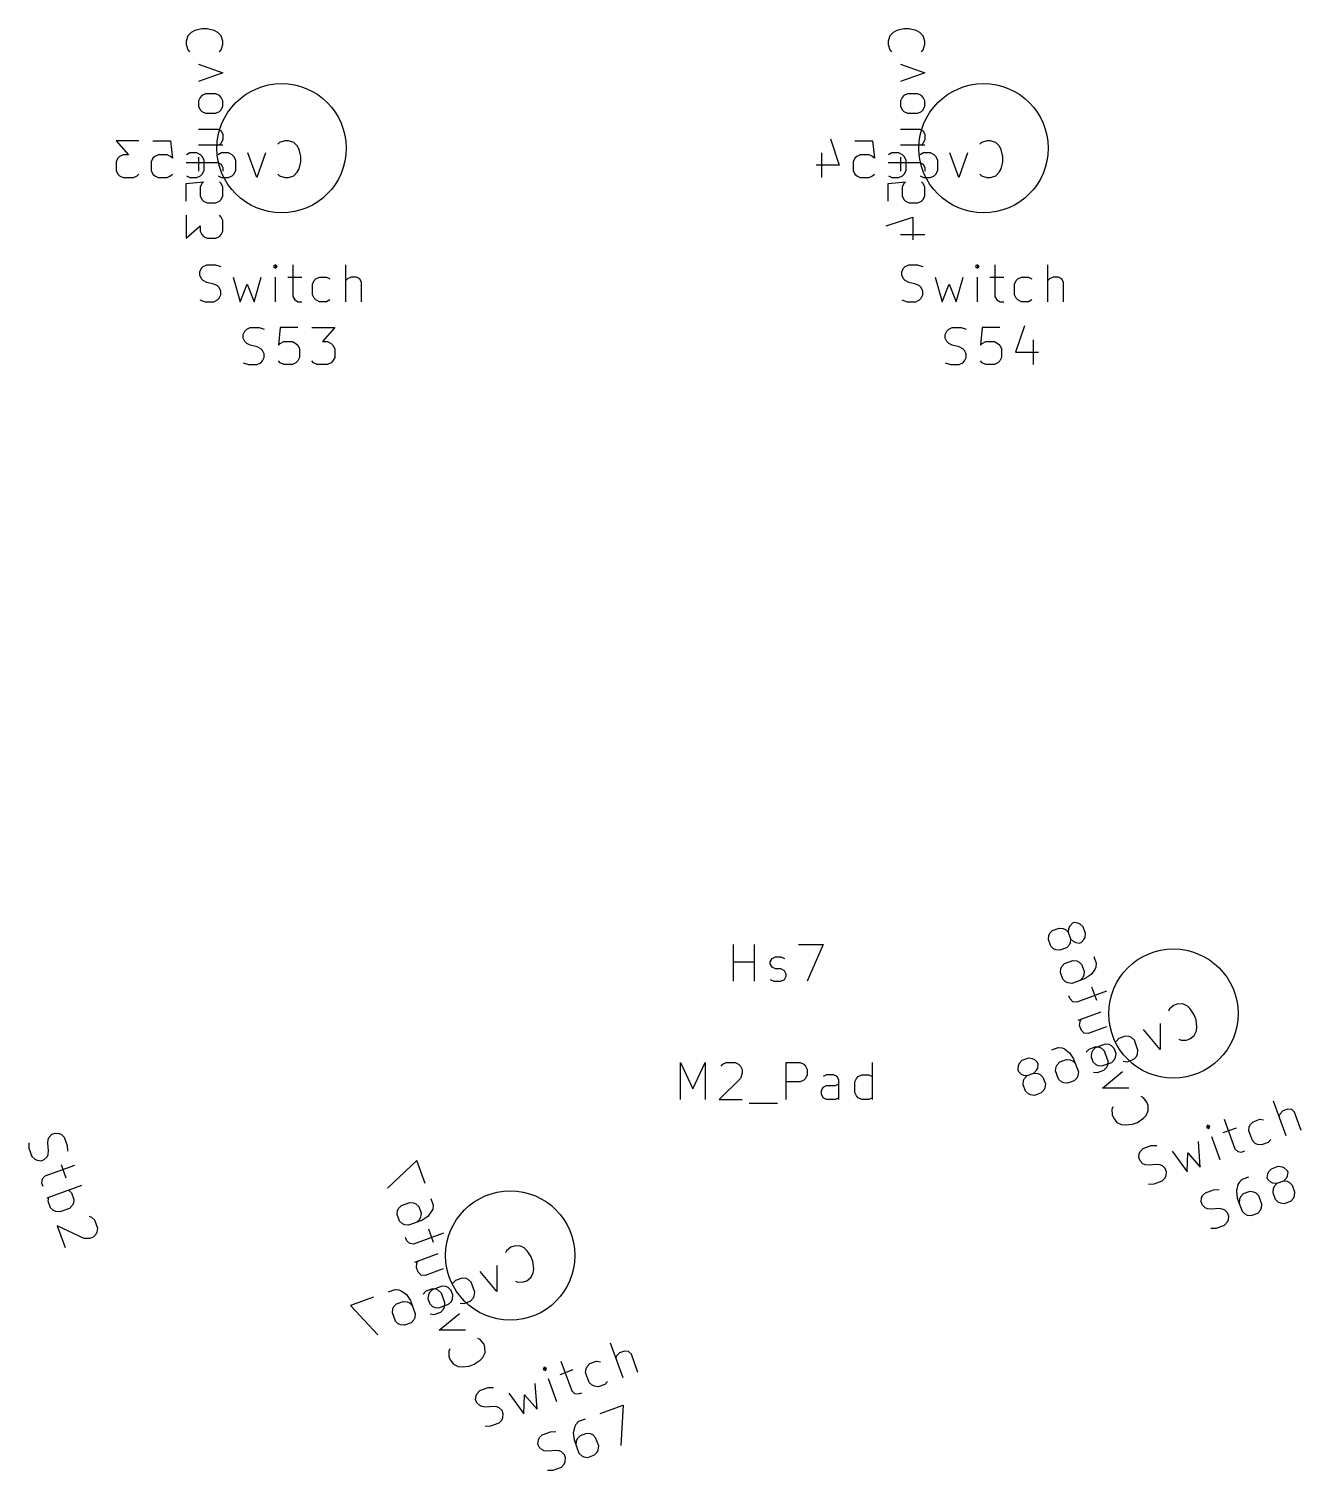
# Model space of a CAD drawing. Extents: x -8 to 301, y -173 to 11.
# Drawn here: x 168.91 to 203.35, y -97.29 to -58.27 of the extents above; entities that cross this region are included whole.
import ezdxf

# ---------------------------------------------------------------- set-up
doc = ezdxf.new("R2010")
doc.units = 0
doc.layers.add('BLACK', color=7, linetype='CONTINUOUS')

msp = doc.modelspace()

# ---------------------------------------------------------------- linework, layer by layer
at = {"layer": 'BLACK', "linetype": 'CONTINUOUS'}
for p, q in [((173.212438, -58.457141), (173.164819, -58.599998)), ((173.307676, -58.361903), (173.212438, -58.457141)), ((173.402914, -58.314284), (173.307676, -58.361903)), ((173.59339, -58.266665), (173.402914, -58.314284)), ((173.736247, -58.266665), (173.59339, -58.266665)), ((173.926723, -58.314284), (173.736247, -58.266665)), ((174.021961, -58.361903), (173.926723, -58.314284)), ((174.1172, -58.457141), (174.021961, -58.361903)), ((174.164819, -58.599998), (174.1172, -58.457141)), ((192.212438, -58.457141), (192.164819, -58.599998)), ((192.307676, -58.361903), (192.212438, -58.457141)), ((192.402914, -58.314284), (192.307676, -58.361903)), ((192.59339, -58.266665), (192.402914, -58.314284)), ((192.736247, -58.266665), (192.59339, -58.266665)), ((192.926723, -58.314284), (192.736247, -58.266665)), ((193.021961, -58.361903), (192.926723, -58.314284)), ((193.1172, -58.457141), (193.021961, -58.361903)), ((193.164819, -58.599998), (193.1172, -58.457141)), ((173.164819, -58.599998), (173.164819, -58.695236)), ((173.164819, -58.695236), (173.212438, -58.838093)), ((173.212438, -58.838093), (173.260057, -58.885712)), ((174.06958, -58.885712), (174.1172, -58.838093)), ((174.1172, -58.838093), (174.164819, -58.695236)), ((174.164819, -58.695236), (174.164819, -58.599998)), ((192.164819, -58.599998), (192.164819, -58.695236)), ((192.164819, -58.695236), (192.212438, -58.838093)), ((192.212438, -58.838093), (192.260057, -58.885712)), ((193.06958, -58.885712), (193.1172, -58.838093)), ((193.1172, -58.838093), (193.164819, -58.695236)), ((193.164819, -58.695236), (193.164819, -58.599998)), ((173.498152, -59.219046), (174.164819, -59.457141)), ((192.498152, -59.219046), (193.164819, -59.457141)), ((174.164819, -59.457141), (173.498152, -59.695236)), ((193.164819, -59.457141), (192.498152, -59.695236)), ((173.59339, -60.076189), (173.545771, -60.123808)), ((173.688628, -60.02857), (173.59339, -60.076189)), ((173.974342, -60.02857), (173.688628, -60.02857)), ((174.06958, -60.076189), (173.974342, -60.02857)), ((174.1172, -60.123808), (174.06958, -60.076189)), ((192.59339, -60.076189), (192.545771, -60.123808)), ((192.688628, -60.02857), (192.59339, -60.076189)), ((192.974342, -60.02857), (192.688628, -60.02857)), ((193.06958, -60.076189), (192.974342, -60.02857)), ((193.1172, -60.123808), (193.06958, -60.076189)), ((173.545771, -60.123808), (173.498152, -60.219046)), ((173.498152, -60.219046), (173.498152, -60.361903)), ((173.498152, -60.361903), (173.545771, -60.457141)), ((173.545771, -60.457141), (173.59339, -60.50476)), ((174.06958, -60.50476), (174.1172, -60.457141)), ((174.164819, -60.219046), (174.1172, -60.123808)), ((174.1172, -60.457141), (174.164819, -60.361903)), ((174.164819, -60.361903), (174.164819, -60.219046)), ((192.545771, -60.123808), (192.498152, -60.219046)), ((192.498152, -60.219046), (192.498152, -60.361903)), ((192.498152, -60.361903), (192.545771, -60.457141)), ((192.545771, -60.457141), (192.59339, -60.50476)), ((193.06958, -60.50476), (193.1172, -60.457141)), ((193.164819, -60.219046), (193.1172, -60.123808)), ((193.1172, -60.457141), (193.164819, -60.361903)), ((193.164819, -60.361903), (193.164819, -60.219046)), ((173.59339, -60.50476), (173.688628, -60.552379)), ((173.688628, -60.552379), (173.974342, -60.552379)), ((173.974342, -60.552379), (174.06958, -60.50476)), ((192.59339, -60.50476), (192.688628, -60.552379)), ((192.688628, -60.552379), (192.974342, -60.552379)), ((192.974342, -60.552379), (193.06958, -60.50476)), ((173.498152, -60.980951), (174.021961, -60.980951)), ((174.021961, -60.980951), (174.1172, -61.02857)), ((174.1172, -61.02857), (174.164819, -61.123808)), ((174.164819, -61.266665), (174.1172, -61.361903)), ((174.164819, -61.123808), (174.164819, -61.266665)), ((190.603332, -61.2472), (190.841427, -61.961485)), ((192.498152, -60.980951), (193.021961, -60.980951)), ((193.021961, -60.980951), (193.1172, -61.02857)), ((193.1172, -61.02857), (193.164819, -61.123808)), ((193.164819, -61.266665), (193.1172, -61.361903)), ((193.164819, -61.123808), (193.164819, -61.266665)), ((171.889046, -61.294819), (171.269999, -61.294819)), ((171.269999, -61.294819), (171.603332, -61.675771)), ((172.269999, -61.294819), (172.746189, -61.294819)), ((172.746189, -61.294819), (172.793808, -61.771009)), ((173.269999, -61.628152), (173.174761, -61.675771)), ((173.460475, -61.628152), (173.269999, -61.628152)), ((173.555713, -61.675771), (173.460475, -61.628152)), ((173.498152, -61.409522), (174.164819, -61.409522)), ((174.127142, -61.628152), (174.031904, -61.675771)), ((174.1172, -61.361903), (174.06958, -61.409522)), ((174.317618, -61.628152), (174.127142, -61.628152)), ((174.412856, -61.675771), (174.317618, -61.628152)), ((175.079523, -62.294819), (174.841428, -61.628152)), ((175.317618, -61.628152), (175.079523, -62.294819)), ((175.698571, -61.342438), (175.650952, -61.390057)), ((175.841428, -61.294819), (175.698571, -61.342438)), ((175.936666, -61.294819), (175.841428, -61.294819)), ((176.079523, -61.342438), (175.936666, -61.294819)), ((176.174761, -61.437676), (176.079523, -61.342438)), ((176.22238, -61.532914), (176.174761, -61.437676)), ((176.269999, -61.72339), (176.22238, -61.532914)), ((190.365237, -61.628152), (190.365237, -62.294819)), ((191.269999, -61.294819), (191.746189, -61.294819)), ((191.746189, -61.294819), (191.793808, -61.771009)), ((192.269999, -61.628152), (192.174761, -61.675771)), ((192.460475, -61.628152), (192.269999, -61.628152)), ((192.555713, -61.675771), (192.460475, -61.628152)), ((192.498152, -61.409522), (193.164819, -61.409522)), ((193.127142, -61.628152), (193.031904, -61.675771)), ((193.1172, -61.361903), (193.06958, -61.409522)), ((193.317618, -61.628152), (193.127142, -61.628152)), ((193.412856, -61.675771), (193.317618, -61.628152)), ((194.079523, -62.294819), (193.841428, -61.628152)), ((194.317618, -61.628152), (194.079523, -62.294819)), ((194.698571, -61.342438), (194.650952, -61.390057)), ((194.841428, -61.294819), (194.698571, -61.342438)), ((194.936666, -61.294819), (194.841428, -61.294819)), ((195.079523, -61.342438), (194.936666, -61.294819)), ((195.174761, -61.437676), (195.079523, -61.342438)), ((195.22238, -61.532914), (195.174761, -61.437676)), ((195.269999, -61.72339), (195.22238, -61.532914)), ((171.317618, -61.771009), (171.269999, -61.866247)), ((171.269999, -61.866247), (171.269999, -62.104342)), ((171.365237, -61.72339), (171.317618, -61.771009)), ((171.460475, -61.675771), (171.365237, -61.72339)), ((171.603332, -61.675771), (171.460475, -61.675771)), ((172.269999, -61.771009), (172.22238, -61.866247)), ((172.22238, -61.866247), (172.22238, -62.104342)), ((172.317618, -61.72339), (172.269999, -61.771009)), ((172.412856, -61.675771), (172.317618, -61.72339)), ((172.650951, -61.675771), (172.412856, -61.675771)), ((172.746189, -61.72339), (172.650951, -61.675771)), ((172.793808, -61.771009), (172.746189, -61.72339)), ((173.164819, -61.885713), (174.021961, -61.885713)), ((173.498152, -61.742856), (173.498152, -62.123808)), ((173.603332, -61.72339), (173.555713, -61.675771)), ((173.650951, -61.818628), (173.603332, -61.72339)), ((173.650951, -62.104342), (173.650951, -61.818628)), ((174.021961, -61.885713), (174.1172, -61.933332)), ((174.1172, -61.933332), (174.164819, -62.02857)), ((174.164819, -62.02857), (174.164819, -62.123808)), ((174.460475, -61.72339), (174.412856, -61.675771)), ((174.508094, -61.818628), (174.460475, -61.72339)), ((174.508094, -62.104342), (174.508094, -61.818628)), ((176.22238, -62.056723), (176.269999, -61.866247)), ((176.269999, -61.866247), (176.269999, -61.72339)), ((190.841427, -61.961485), (190.22238, -61.961485)), ((191.269999, -61.771009), (191.22238, -61.866247)), ((191.22238, -61.866247), (191.22238, -62.104342)), ((191.317618, -61.72339), (191.269999, -61.771009)), ((191.412856, -61.675771), (191.317618, -61.72339)), ((191.650951, -61.675771), (191.412856, -61.675771)), ((191.746189, -61.72339), (191.650951, -61.675771)), ((191.793808, -61.771009), (191.746189, -61.72339)), ((192.164819, -61.885713), (193.021961, -61.885713)), ((192.498152, -61.742856), (192.498152, -62.123808)), ((192.603332, -61.72339), (192.555713, -61.675771)), ((192.650951, -61.818628), (192.603332, -61.72339)), ((192.650951, -62.104342), (192.650951, -61.818628)), ((193.021961, -61.885713), (193.1172, -61.933332)), ((193.1172, -61.933332), (193.164819, -62.02857)), ((193.164819, -62.02857), (193.164819, -62.123808)), ((193.460475, -61.72339), (193.412856, -61.675771)), ((193.508094, -61.818628), (193.460475, -61.72339)), ((193.508094, -62.104342), (193.508094, -61.818628)), ((195.22238, -62.056723), (195.269999, -61.866247)), ((195.269999, -61.866247), (195.269999, -61.72339)), ((171.269999, -62.104342), (171.317618, -62.19958)), ((171.317618, -62.19958), (171.365237, -62.2472)), ((171.365237, -62.2472), (171.460475, -62.294819)), ((171.460475, -62.294819), (171.746189, -62.294819)), ((171.746189, -62.294819), (171.841427, -62.2472)), ((171.841427, -62.2472), (171.889046, -62.19958)), ((172.22238, -62.104342), (172.269999, -62.19958)), ((172.269999, -62.19958), (172.317618, -62.2472)), ((172.317618, -62.2472), (172.412856, -62.294819)), ((172.412856, -62.294819), (172.650951, -62.294819)), ((172.650951, -62.294819), (172.746189, -62.2472)), ((172.746189, -62.2472), (172.793808, -62.19958)), ((173.164819, -62.457142), (173.641009, -62.409523)), ((173.174761, -62.2472), (173.269999, -62.294819)), ((173.269999, -62.294819), (173.460475, -62.294819)), ((173.460475, -62.294819), (173.555713, -62.2472)), ((173.555713, -62.2472), (173.603332, -62.19958)), ((173.641009, -62.409523), (173.59339, -62.457142)), ((173.603332, -62.19958), (173.650951, -62.104342)), ((174.031904, -62.2472), (174.127142, -62.294819)), ((174.1172, -62.457142), (174.06958, -62.409523)), ((174.127142, -62.294819), (174.317618, -62.294819)), ((174.317618, -62.294819), (174.412856, -62.2472)), ((174.412856, -62.2472), (174.460475, -62.19958)), ((174.460475, -62.19958), (174.508094, -62.104342)), ((175.650952, -62.19958), (175.698571, -62.2472)), ((175.698571, -62.2472), (175.841428, -62.294819)), ((175.841428, -62.294819), (175.936666, -62.294819)), ((175.936666, -62.294819), (176.079523, -62.2472)), ((176.079523, -62.2472), (176.174761, -62.151961)), ((176.174761, -62.151961), (176.22238, -62.056723)), ((191.22238, -62.104342), (191.269999, -62.19958)), ((191.269999, -62.19958), (191.317618, -62.2472)), ((191.317618, -62.2472), (191.412856, -62.294819)), ((191.412856, -62.294819), (191.650951, -62.294819)), ((191.650951, -62.294819), (191.746189, -62.2472)), ((191.746189, -62.2472), (191.793808, -62.19958)), ((192.164819, -62.457142), (192.641009, -62.409523)), ((192.174761, -62.2472), (192.269999, -62.294819)), ((192.269999, -62.294819), (192.460475, -62.294819)), ((192.460475, -62.294819), (192.555713, -62.2472)), ((192.555713, -62.2472), (192.603332, -62.19958)), ((192.641009, -62.409523), (192.59339, -62.457142)), ((192.603332, -62.19958), (192.650951, -62.104342)), ((193.031904, -62.2472), (193.127142, -62.294819)), ((193.1172, -62.457142), (193.06958, -62.409523)), ((193.127142, -62.294819), (193.317618, -62.294819)), ((193.317618, -62.294819), (193.412856, -62.2472)), ((193.412856, -62.2472), (193.460475, -62.19958)), ((193.460475, -62.19958), (193.508094, -62.104342)), ((194.650952, -62.19958), (194.698571, -62.2472)), ((194.698571, -62.2472), (194.841428, -62.294819)), ((194.841428, -62.294819), (194.936666, -62.294819)), ((194.936666, -62.294819), (195.079523, -62.2472)), ((195.079523, -62.2472), (195.174761, -62.151961)), ((195.174761, -62.151961), (195.22238, -62.056723)), ((173.164819, -62.933332), (173.164819, -62.457142)), ((173.59339, -62.457142), (173.545771, -62.55238)), ((173.545771, -62.55238), (173.545771, -62.790475)), ((173.545771, -62.790475), (173.59339, -62.885713)), ((174.164819, -62.55238), (174.1172, -62.457142)), ((174.1172, -62.885713), (174.164819, -62.790475)), ((174.164819, -62.790475), (174.164819, -62.55238)), ((192.164819, -62.933332), (192.164819, -62.457142)), ((192.59339, -62.457142), (192.545771, -62.55238)), ((192.545771, -62.55238), (192.545771, -62.790475)), ((192.545771, -62.790475), (192.59339, -62.885713)), ((193.164819, -62.55238), (193.1172, -62.457142)), ((193.1172, -62.885713), (193.164819, -62.790475)), ((193.164819, -62.790475), (193.164819, -62.55238)), ((173.59339, -62.885713), (173.641009, -62.933332)), ((173.641009, -62.933332), (173.736247, -62.980951)), ((173.736247, -62.980951), (173.974342, -62.980951)), ((173.974342, -62.980951), (174.06958, -62.933332)), ((174.06958, -62.933332), (174.1172, -62.885713)), ((192.59339, -62.885713), (192.641009, -62.933332)), ((192.641009, -62.933332), (192.736247, -62.980951)), ((192.736247, -62.980951), (192.974342, -62.980951)), ((192.974342, -62.980951), (193.06958, -62.933332)), ((193.06958, -62.933332), (193.1172, -62.885713)), ((173.164819, -63.314285), (173.164819, -63.933332)), ((173.164819, -63.933332), (173.545771, -63.599999)), ((173.545771, -63.599999), (173.545771, -63.742856)), ((174.1172, -63.361904), (174.06958, -63.314285)), ((174.164819, -63.457142), (174.1172, -63.361904)), ((174.164819, -63.742856), (174.164819, -63.457142)), ((192.1172, -63.599999), (192.831485, -63.361904)), ((192.831485, -63.361904), (192.831485, -63.980951)), ((173.545771, -63.742856), (173.59339, -63.838094)), ((173.59339, -63.838094), (173.641009, -63.885713)), ((173.641009, -63.885713), (173.736247, -63.933332)), ((173.736247, -63.933332), (173.974342, -63.933332)), ((173.974342, -63.933332), (174.06958, -63.885713)), ((174.06958, -63.885713), (174.1172, -63.838094)), ((174.1172, -63.838094), (174.164819, -63.742856)), ((192.498152, -63.838094), (193.164819, -63.838094)), ((173.535714, -64.845295), (173.583333, -64.750057)), ((173.583333, -64.750057), (173.630952, -64.702438)), ((173.630952, -64.702438), (173.72619, -64.654819)), ((173.72619, -64.654819), (173.964285, -64.654819)), ((173.964285, -64.654819), (174.107142, -64.702438)), ((175.583333, -64.654819), (175.535714, -64.702438)), ((175.535714, -64.702438), (175.583333, -64.750057)), ((175.630952, -64.702438), (175.583333, -64.654819)), ((175.583333, -64.654819), (175.583333, -64.750057)), ((175.583333, -64.750057), (175.630952, -64.702438)), ((176.059523, -64.654819), (176.059523, -65.511961)), ((177.488095, -65.654819), (177.488095, -64.654819)), ((192.535714, -64.845295), (192.583333, -64.750057)), ((192.583333, -64.750057), (192.630952, -64.702438)), ((192.630952, -64.702438), (192.72619, -64.654819)), ((192.72619, -64.654819), (192.964285, -64.654819)), ((192.964285, -64.654819), (193.107142, -64.702438)), ((194.583333, -64.654819), (194.535714, -64.702438)), ((194.535714, -64.702438), (194.583333, -64.750057)), ((194.630952, -64.702438), (194.583333, -64.654819)), ((194.583333, -64.654819), (194.583333, -64.750057)), ((194.583333, -64.750057), (194.630952, -64.702438)), ((195.059523, -64.654819), (195.059523, -65.511961)), ((196.488095, -65.654819), (196.488095, -64.654819)), ((173.535714, -64.940533), (173.535714, -64.845295)), ((173.583333, -65.035771), (173.535714, -64.940533)), ((173.630952, -65.08339), (173.583333, -65.035771)), ((173.72619, -65.131009), (173.630952, -65.08339)), ((173.916666, -65.178628), (173.72619, -65.131009)), ((174.440476, -64.988152), (174.630952, -65.654819)), ((175.011904, -65.654819), (175.20238, -64.988152)), ((175.583333, -65.654819), (175.583333, -64.988152)), ((175.916666, -64.988152), (176.297618, -64.988152)), ((176.583333, -65.178628), (176.630952, -65.08339)), ((176.630952, -65.08339), (176.678571, -65.035771)), ((176.678571, -65.035771), (176.773809, -64.988152)), ((176.773809, -64.988152), (176.964285, -64.988152)), ((176.964285, -64.988152), (177.059523, -65.035771)), ((177.535714, -65.035771), (177.488095, -65.08339)), ((177.630952, -64.988152), (177.535714, -65.035771)), ((177.773809, -64.988152), (177.630952, -64.988152)), ((177.869047, -65.035771), (177.773809, -64.988152)), ((177.916666, -65.131009), (177.869047, -65.035771)), ((177.916666, -65.654819), (177.916666, -65.131009)), ((192.535714, -64.940533), (192.535714, -64.845295)), ((192.583333, -65.035771), (192.535714, -64.940533)), ((192.630952, -65.08339), (192.583333, -65.035771)), ((192.72619, -65.131009), (192.630952, -65.08339)), ((192.916666, -65.178628), (192.72619, -65.131009)), ((193.440476, -64.988152), (193.630952, -65.654819)), ((194.011904, -65.654819), (194.20238, -64.988152)), ((194.583333, -65.654819), (194.583333, -64.988152)), ((194.916666, -64.988152), (195.297618, -64.988152)), ((195.583333, -65.178628), (195.630952, -65.08339)), ((195.630952, -65.08339), (195.678571, -65.035771)), ((195.678571, -65.035771), (195.773809, -64.988152)), ((195.773809, -64.988152), (195.964285, -64.988152)), ((195.964285, -64.988152), (196.059523, -65.035771)), ((196.535714, -65.035771), (196.488095, -65.08339)), ((196.630952, -64.988152), (196.535714, -65.035771)), ((196.773809, -64.988152), (196.630952, -64.988152)), ((196.869047, -65.035771), (196.773809, -64.988152)), ((196.916666, -65.131009), (196.869047, -65.035771)), ((196.916666, -65.654819), (196.916666, -65.131009)), ((174.011904, -65.226247), (173.916666, -65.178628)), ((174.059523, -65.273866), (174.011904, -65.226247)), ((174.011904, -65.6072), (174.059523, -65.55958)), ((174.107142, -65.369104), (174.059523, -65.273866)), ((174.059523, -65.55958), (174.107142, -65.464342)), ((174.107142, -65.464342), (174.107142, -65.369104)), ((174.630952, -65.654819), (174.821428, -65.178628)), ((174.821428, -65.178628), (175.011904, -65.654819)), ((176.059523, -65.511961), (176.107142, -65.6072)), ((176.583333, -65.464342), (176.583333, -65.178628)), ((176.630952, -65.55958), (176.583333, -65.464342)), ((176.678571, -65.6072), (176.630952, -65.55958)), ((193.011904, -65.226247), (192.916666, -65.178628)), ((193.059523, -65.273866), (193.011904, -65.226247)), ((193.011904, -65.6072), (193.059523, -65.55958)), ((193.107142, -65.369104), (193.059523, -65.273866)), ((193.059523, -65.55958), (193.107142, -65.464342)), ((193.107142, -65.464342), (193.107142, -65.369104)), ((193.630952, -65.654819), (193.821428, -65.178628)), ((193.821428, -65.178628), (194.011904, -65.654819)), ((195.059523, -65.511961), (195.107142, -65.6072)), ((195.583333, -65.464342), (195.583333, -65.178628)), ((195.630952, -65.55958), (195.583333, -65.464342)), ((195.678571, -65.6072), (195.630952, -65.55958)), ((173.535714, -65.6072), (173.678571, -65.654819)), ((173.678571, -65.654819), (173.916666, -65.654819)), ((173.916666, -65.654819), (174.011904, -65.6072)), ((176.107142, -65.6072), (176.20238, -65.654819)), ((176.20238, -65.654819), (176.297618, -65.654819)), ((176.773809, -65.654819), (176.678571, -65.6072)), ((176.964285, -65.654819), (176.773809, -65.654819)), ((177.059523, -65.6072), (176.964285, -65.654819)), ((192.535714, -65.6072), (192.678571, -65.654819)), ((192.678571, -65.654819), (192.916666, -65.654819)), ((192.916666, -65.654819), (193.011904, -65.6072)), ((195.107142, -65.6072), (195.20238, -65.654819)), ((195.20238, -65.654819), (195.297618, -65.654819)), ((195.773809, -65.654819), (195.678571, -65.6072)), ((195.964285, -65.654819), (195.773809, -65.654819)), ((196.059523, -65.6072), (195.964285, -65.654819)), ((195.854762, -66.3072), (195.616667, -67.021485)), ((174.711905, -66.545295), (174.759524, -66.450057)), ((174.711905, -66.640533), (174.711905, -66.545295)), ((174.759524, -66.735771), (174.711905, -66.640533)), ((174.759524, -66.450057), (174.807143, -66.402438)), ((174.807143, -66.402438), (174.902381, -66.354819)), ((174.902381, -66.354819), (175.140476, -66.354819)), ((175.140476, -66.354819), (175.283333, -66.402438)), ((175.711905, -66.354819), (175.664286, -66.831009)), ((176.188095, -66.354819), (175.711905, -66.354819)), ((176.569048, -66.354819), (177.188095, -66.354819)), ((177.188095, -66.354819), (176.854762, -66.735771)), ((193.711905, -66.545295), (193.759524, -66.450057)), ((193.711905, -66.640533), (193.711905, -66.545295)), ((193.759524, -66.735771), (193.711905, -66.640533)), ((193.759524, -66.450057), (193.807143, -66.402438)), ((193.807143, -66.402438), (193.902381, -66.354819)), ((193.902381, -66.354819), (194.140476, -66.354819)), ((194.140476, -66.354819), (194.283333, -66.402438)), ((194.711905, -66.354819), (194.664286, -66.831009)), ((195.188095, -66.354819), (194.711905, -66.354819)), ((196.092857, -66.688152), (196.092857, -67.354819)), ((174.807143, -66.78339), (174.759524, -66.735771)), ((174.902381, -66.831009), (174.807143, -66.78339)), ((175.092857, -66.878628), (174.902381, -66.831009)), ((175.188095, -66.926247), (175.092857, -66.878628)), ((175.235714, -66.973866), (175.188095, -66.926247)), ((175.283333, -67.069104), (175.235714, -66.973866)), ((175.283333, -67.164342), (175.283333, -67.069104)), ((175.664286, -66.831009), (175.711905, -66.78339)), ((175.711905, -66.78339), (175.807143, -66.735771)), ((175.807143, -66.735771), (176.045238, -66.735771)), ((176.045238, -66.735771), (176.140476, -66.78339)), ((176.140476, -66.78339), (176.188095, -66.831009)), ((176.188095, -66.831009), (176.235714, -66.926247)), ((176.235714, -66.926247), (176.235714, -67.164342)), ((176.854762, -66.735771), (176.997619, -66.735771)), ((176.997619, -66.735771), (177.092857, -66.78339)), ((177.092857, -66.78339), (177.140476, -66.831009)), ((177.140476, -66.831009), (177.188095, -66.926247)), ((177.188095, -66.926247), (177.188095, -67.164342)), ((193.807143, -66.78339), (193.759524, -66.735771)), ((193.902381, -66.831009), (193.807143, -66.78339)), ((194.092857, -66.878628), (193.902381, -66.831009)), ((194.188095, -66.926247), (194.092857, -66.878628)), ((194.235714, -66.973866), (194.188095, -66.926247)), ((194.283333, -67.069104), (194.235714, -66.973866)), ((194.283333, -67.164342), (194.283333, -67.069104)), ((194.664286, -66.831009), (194.711905, -66.78339)), ((194.711905, -66.78339), (194.807143, -66.735771)), ((194.807143, -66.735771), (195.045238, -66.735771)), ((195.045238, -66.735771), (195.140476, -66.78339)), ((195.140476, -66.78339), (195.188095, -66.831009)), ((195.188095, -66.831009), (195.235714, -66.926247)), ((195.235714, -66.926247), (195.235714, -67.164342)), ((195.616667, -67.021485), (196.235714, -67.021485)), ((174.711905, -67.3072), (174.854762, -67.354819)), ((174.854762, -67.354819), (175.092857, -67.354819)), ((175.092857, -67.354819), (175.188095, -67.3072)), ((175.188095, -67.3072), (175.235714, -67.25958)), ((175.235714, -67.25958), (175.283333, -67.164342)), ((175.711905, -67.3072), (175.664286, -67.25958)), ((175.807143, -67.354819), (175.711905, -67.3072)), ((176.045238, -67.354819), (175.807143, -67.354819)), ((176.140476, -67.3072), (176.045238, -67.354819)), ((176.188095, -67.25958), (176.140476, -67.3072)), ((176.235714, -67.164342), (176.188095, -67.25958)), ((176.616667, -67.3072), (176.569048, -67.25958)), ((176.711905, -67.354819), (176.616667, -67.3072)), ((176.997619, -67.354819), (176.711905, -67.354819)), ((177.092857, -67.3072), (176.997619, -67.354819)), ((177.140476, -67.25958), (177.092857, -67.3072)), ((177.188095, -67.164342), (177.140476, -67.25958)), ((193.711905, -67.3072), (193.854762, -67.354819)), ((193.854762, -67.354819), (194.092857, -67.354819)), ((194.092857, -67.354819), (194.188095, -67.3072)), ((194.188095, -67.3072), (194.235714, -67.25958)), ((194.235714, -67.25958), (194.283333, -67.164342)), ((194.711905, -67.3072), (194.664286, -67.25958)), ((194.807143, -67.354819), (194.711905, -67.3072)), ((195.045238, -67.354819), (194.807143, -67.354819)), ((195.140476, -67.3072), (195.045238, -67.354819)), ((195.188095, -67.25958), (195.140476, -67.3072)), ((195.235714, -67.164342), (195.188095, -67.25958)), ((196.544641, -82.755728), (196.617849, -82.678407)), ((196.617849, -82.678407), (196.796838, -82.613261)), ((196.796838, -82.613261), (196.90262, -82.625434)), ((196.90262, -82.625434), (196.963653, -82.653895)), ((196.963653, -82.653895), (197.040974, -82.727103)), ((197.053148, -82.621322), (197.040974, -82.727103)), ((197.040974, -82.727103), (197.106121, -82.906092)), ((197.081609, -82.560288), (197.053148, -82.621322)), ((197.154816, -82.482967), (197.081609, -82.560288)), ((197.199564, -82.46668), (197.154816, -82.482967)), ((197.305345, -82.478854), (197.199564, -82.46668)), ((197.366379, -82.507315), (197.305345, -82.478854)), ((197.443699, -82.580523), (197.366379, -82.507315)), ((197.508846, -82.759512), (197.443699, -82.580523)), ((187.978333, -84.054819), (187.978333, -83.054819)), ((188.549761, -84.054819), (188.549761, -83.054819)), ((189.740238, -83.054819), (190.406904, -83.054819)), ((190.406904, -83.054819), (189.978333, -84.054819)), ((196.504007, -82.922543), (196.516181, -82.816762)), ((196.569154, -83.101532), (196.504007, -82.922543)), ((196.516181, -82.816762), (196.544641, -82.755728)), ((196.646474, -83.17474), (196.569154, -83.101532)), ((197.065486, -83.072907), (196.992278, -83.150228)), ((197.093947, -83.011873), (197.065486, -83.072907)), ((197.106121, -82.906092), (197.093947, -83.011873)), ((197.106121, -82.906092), (197.183441, -82.9793)), ((197.183441, -82.9793), (197.244475, -83.00776)), ((197.244475, -83.00776), (197.350257, -83.019934)), ((197.350257, -83.019934), (197.395004, -83.003648)), ((197.395004, -83.003648), (197.468212, -82.926327)), ((197.468212, -82.926327), (197.496672, -82.865293)), ((197.496672, -82.865293), (197.508846, -82.759512)), ((188.978333, -83.531009), (189.025952, -83.435771)), ((189.025952, -83.435771), (189.12119, -83.388152)), ((189.12119, -83.388152), (189.264047, -83.388152)), ((189.264047, -83.388152), (189.359285, -83.435771)), ((196.707508, -83.203201), (196.646474, -83.17474)), ((196.813289, -83.215374), (196.707508, -83.203201)), ((196.992278, -83.150228), (196.813289, -83.215374)), ((196.943583, -83.573353), (197.167319, -83.491919)), ((197.167319, -83.491919), (197.2731, -83.504093)), ((197.2731, -83.504093), (197.334134, -83.532554)), ((197.73686, -83.385974), (197.802006, -83.564963)), ((187.978333, -83.531009), (188.549761, -83.531009)), ((188.978333, -83.578628), (188.978333, -83.531009)), ((189.025952, -83.673866), (188.978333, -83.578628)), ((189.12119, -83.721485), (189.025952, -83.673866)), ((189.264047, -83.721485), (189.12119, -83.721485)), ((189.359285, -83.769104), (189.264047, -83.721485)), ((189.406904, -83.864342), (189.359285, -83.769104)), ((189.406904, -83.911961), (189.406904, -83.864342)), ((196.82974, -83.817488), (196.841914, -83.711707)), ((196.894887, -83.996477), (196.82974, -83.817488)), ((196.841914, -83.711707), (196.870375, -83.650673)), ((196.870375, -83.650673), (196.943583, -83.573353)), ((197.334134, -83.532554), (197.411455, -83.605762)), ((197.411455, -83.605762), (197.476602, -83.784751)), ((197.464428, -83.890532), (197.435967, -83.951566)), ((197.476602, -83.784751), (197.464428, -83.890532)), ((197.659703, -83.870133), (197.497001, -83.980026)), ((197.761372, -83.731778), (197.659703, -83.870133)), ((197.789832, -83.670744), (197.761372, -83.731778)), ((197.802006, -83.564963), (197.789832, -83.670744)), ((188.978333, -84.0072), (189.073571, -84.054819)), ((189.073571, -84.054819), (189.264047, -84.054819)), ((189.264047, -84.054819), (189.359285, -84.0072)), ((189.359285, -84.0072), (189.406904, -83.911961)), ((196.972208, -84.069685), (196.894887, -83.996477)), ((197.033242, -84.098146), (196.972208, -84.069685)), ((197.139023, -84.11032), (197.033242, -84.098146)), ((197.497001, -83.980026), (197.139023, -84.11032)), ((197.435967, -83.951566), (197.362759, -84.028886)), ((197.814509, -84.573915), (197.684216, -84.215937)), ((197.090327, -84.533445), (197.057754, -84.443951)), ((197.167648, -84.606653), (197.090327, -84.533445)), ((197.273429, -84.618827), (197.167648, -84.606653)), ((198.07888, -84.325667), (197.273429, -84.618827)), ((199.994323, -84.671965), (199.904829, -84.704539)), ((200.144852, -84.667853), (199.994323, -84.671965)), ((200.266919, -84.724774), (200.144852, -84.667853)), ((197.928516, -84.887146), (197.302054, -85.11516)), ((199.786873, -84.798146), (199.758413, -84.85918)), ((199.904829, -84.704539), (199.786873, -84.798146)), ((200.34424, -84.797982), (200.266919, -84.724774)), ((200.454134, -84.960684), (200.34424, -84.797982)), ((200.502994, -85.094926), (200.454134, -84.960684)), ((197.350914, -85.249401), (197.363088, -85.14362)), ((197.399774, -85.383643), (197.350914, -85.249401)), ((197.363088, -85.14362), (197.391549, -85.082586)), ((197.477095, -85.456851), (197.399774, -85.383643)), ((197.582876, -85.469025), (197.477095, -85.456851)), ((198.075096, -85.289872), (197.582876, -85.469025)), ((199.530892, -85.904818), (199.079143, -85.35979)), ((199.526615, -85.196923), (199.530892, -85.904818)), ((200.454298, -85.518051), (200.51122, -85.395983)), ((200.523394, -85.290202), (200.502994, -85.094926)), ((200.51122, -85.395983), (200.523394, -85.290202)), ((196.59353, -85.909753), (196.772519, -85.844606)), ((196.772519, -85.844606), (196.878301, -85.85678)), ((197.781472, -85.832103), (197.602482, -85.89725)), ((198.042687, -85.757744), (197.774203, -85.855464)), ((197.887253, -85.844277), (197.781472, -85.832103)), ((197.948287, -85.872738), (197.887253, -85.844277)), ((198.148468, -85.769918), (198.042687, -85.757744)), ((198.209502, -85.798378), (198.148468, -85.769918)), ((198.286823, -85.871586), (198.209502, -85.798378)), ((198.407933, -85.60409), (198.334726, -85.681411)), ((198.586923, -85.538943), (198.407933, -85.60409)), ((198.692704, -85.551117), (198.586923, -85.538943)), ((198.753738, -85.579578), (198.692704, -85.551117)), ((198.831058, -85.652786), (198.753738, -85.579578)), ((198.928778, -85.921269), (198.831058, -85.652786)), ((200.035286, -85.619884), (200.09632, -85.648344)), ((200.09632, -85.648344), (200.246849, -85.644231)), ((200.246849, -85.644231), (200.336343, -85.611658)), ((200.336343, -85.611658), (200.454298, -85.518051)), ((195.788079, -86.202913), (195.714872, -86.280234)), ((195.967069, -86.137766), (195.788079, -86.202913)), ((196.07285, -86.14994), (195.967069, -86.137766)), ((196.133884, -86.178401), (196.07285, -86.14994)), ((196.211204, -86.251609), (196.133884, -86.178401)), ((196.74011, -86.312478), (196.813318, -86.235158)), ((196.813318, -86.235158), (196.992307, -86.170011)), ((196.878301, -85.85678), (196.939335, -85.885241)), ((196.939335, -85.885241), (197.077689, -85.986909)), ((196.992307, -86.170011), (197.098089, -86.182185)), ((197.077689, -85.986909), (197.187583, -86.149611)), ((197.098089, -86.182185), (197.159122, -86.210645)), ((197.159122, -86.210645), (197.236443, -86.283853)), ((197.187583, -86.149611), (197.317876, -86.50759)), ((197.602482, -85.89725), (197.529275, -85.974571)), ((197.672535, -85.993818), (197.660361, -86.0996)), ((197.660361, -86.0996), (197.709221, -86.233841)), ((197.700995, -85.932784), (197.672535, -85.993818)), ((197.774203, -85.855464), (197.700995, -85.932784)), ((197.709221, -86.233841), (197.786542, -86.307049)), ((198.025607, -85.945946), (197.948287, -85.872738)), ((198.123327, -86.214429), (198.025607, -85.945946)), ((198.111153, -86.320211), (198.123327, -86.214429)), ((198.22184, -86.249964), (198.295048, -86.172643)), ((198.335683, -86.005828), (198.286823, -85.871586)), ((198.295048, -86.172643), (198.323509, -86.111609)), ((198.323509, -86.111609), (198.335683, -86.005828)), ((198.530166, -86.218378), (198.635947, -86.230552)), ((198.635947, -86.230552), (198.814936, -86.165405)), ((198.814936, -86.165405), (198.888144, -86.088084)), ((198.888144, -86.088084), (198.916604, -86.02705)), ((198.916604, -86.02705), (198.928778, -85.921269)), ((186.549762, -87.254819), (186.549762, -86.254819)), ((186.549762, -86.254819), (186.883095, -86.969104)), ((186.883095, -86.969104), (187.216428, -86.254819)), ((187.216428, -86.254819), (187.216428, -87.254819)), ((187.645, -86.350057), (187.692619, -86.302438)), ((187.692619, -86.302438), (187.787857, -86.254819)), ((187.787857, -86.254819), (188.025952, -86.254819)), ((188.025952, -86.254819), (188.12119, -86.302438)), ((188.12119, -86.302438), (188.168809, -86.350057)), ((188.168809, -86.350057), (188.216428, -86.445295)), ((188.216428, -86.540533), (188.168809, -86.68339)), ((188.216428, -86.445295), (188.216428, -86.540533)), ((189.406905, -87.254819), (189.406905, -86.254819)), ((189.406905, -86.254819), (189.787857, -86.254819)), ((189.787857, -86.254819), (189.883095, -86.302438)), ((189.883095, -86.302438), (189.930714, -86.350057)), ((189.930714, -86.350057), (189.978333, -86.445295)), ((189.978333, -86.588152), (189.930714, -86.68339)), ((189.978333, -86.445295), (189.978333, -86.588152)), ((190.502143, -86.588152), (190.406905, -86.635771)), ((190.692619, -86.588152), (190.502143, -86.588152)), ((190.787857, -86.635771), (190.692619, -86.588152)), ((191.359286, -86.635771), (191.454524, -86.588152)), ((191.454524, -86.588152), (191.645, -86.588152)), ((191.645, -86.588152), (191.740238, -86.635771)), ((191.740238, -87.254819), (191.740238, -86.254819)), ((195.686411, -86.341267), (195.674237, -86.447049)), ((195.674237, -86.447049), (195.690524, -86.491796)), ((195.714872, -86.280234), (195.686411, -86.341267)), ((195.690524, -86.491796), (195.767844, -86.565004)), ((195.767844, -86.565004), (195.828878, -86.593464)), ((195.828878, -86.593464), (195.934659, -86.605638)), ((195.861452, -86.682959), (195.934659, -86.605638)), ((195.934659, -86.605638), (196.113649, -86.540492)), ((196.113649, -86.540492), (196.186856, -86.463171)), ((196.113649, -86.540492), (196.21943, -86.552666)), ((196.186856, -86.463171), (196.215317, -86.402137)), ((196.227491, -86.296356), (196.211204, -86.251609)), ((196.215317, -86.402137), (196.227491, -86.296356)), ((196.21943, -86.552666), (196.280464, -86.581126)), ((196.280464, -86.581126), (196.357784, -86.654334)), ((196.699476, -86.479293), (196.71165, -86.373512)), ((196.780909, -86.70303), (196.699476, -86.479293)), ((196.71165, -86.373512), (196.74011, -86.312478)), ((197.305703, -86.613371), (197.277242, -86.674405)), ((197.317876, -86.50759), (197.305703, -86.613371)), ((197.724715, -86.511538), (197.830496, -86.523712)), ((197.786542, -86.307049), (197.847575, -86.33551)), ((197.830496, -86.523712), (198.009485, -86.458565)), ((197.847575, -86.33551), (197.953357, -86.347684)), ((197.953357, -86.347684), (198.22184, -86.249964)), ((197.969808, -86.949798), (198.514836, -86.498048)), ((198.009485, -86.458565), (198.082693, -86.381245)), ((198.082693, -86.381245), (198.111153, -86.320211)), ((188.168809, -86.68339), (187.597381, -87.254819)), ((189.787857, -86.778628), (189.406905, -86.778628)), ((189.883095, -86.731009), (189.787857, -86.778628)), ((189.930714, -86.68339), (189.883095, -86.731009)), ((190.359286, -87.016723), (190.406905, -86.921485)), ((190.359286, -87.111961), (190.359286, -87.016723)), ((190.406905, -86.921485), (190.502143, -86.873866)), ((190.502143, -86.873866), (190.740238, -86.873866)), ((190.740238, -86.873866), (190.835476, -86.826247)), ((190.835476, -86.731009), (190.787857, -86.635771)), ((190.835476, -87.254819), (190.835476, -86.731009)), ((191.264048, -86.778628), (191.311667, -86.68339)), ((191.264048, -87.064342), (191.264048, -86.778628)), ((191.311667, -86.68339), (191.359286, -86.635771)), ((195.820817, -86.849774), (195.832991, -86.743993)), ((195.885964, -87.028763), (195.820817, -86.849774)), ((195.832991, -86.743993), (195.861452, -86.682959)), ((196.382297, -87.000138), (196.309089, -87.077459)), ((196.357784, -86.654334), (196.422931, -86.833323)), ((196.410757, -86.939104), (196.382297, -87.000138)), ((196.422931, -86.833323), (196.410757, -86.939104)), ((196.85823, -86.776238), (196.780909, -86.70303)), ((196.919264, -86.804698), (196.85823, -86.776238)), ((197.025045, -86.816872), (196.919264, -86.804698)), ((197.204034, -86.751725), (197.025045, -86.816872)), ((197.277242, -86.674405), (197.204034, -86.751725)), ((198.677703, -86.945521), (197.969808, -86.949798)), ((187.597381, -87.254819), (188.216428, -87.254819)), ((188.406905, -87.350057), (189.168809, -87.350057)), ((190.406905, -87.2072), (190.359286, -87.111961)), ((190.502143, -87.254819), (190.406905, -87.2072)), ((190.740238, -87.254819), (190.502143, -87.254819)), ((190.835476, -87.2072), (190.740238, -87.254819)), ((191.311667, -87.15958), (191.264048, -87.064342)), ((191.359286, -87.2072), (191.311667, -87.15958)), ((191.454524, -87.254819), (191.359286, -87.2072)), ((191.645, -87.254819), (191.454524, -87.254819)), ((191.740238, -87.2072), (191.645, -87.254819)), ((195.963284, -87.101971), (195.885964, -87.028763)), ((196.024318, -87.130432), (195.963284, -87.101971)), ((196.1301, -87.142606), (196.024318, -87.130432)), ((196.309089, -87.077459), (196.1301, -87.142606)), ((199.07648, -87.205779), (199.015446, -87.177318)), ((199.170087, -87.323734), (199.07648, -87.205779)), ((199.202661, -87.413229), (199.170087, -87.323734)), ((199.206773, -87.563757), (199.202661, -87.413229)), ((202.943397, -88.238405), (202.601377, -87.298712)), ((198.254742, -87.454192), (198.226282, -87.515226)), ((198.226282, -87.515226), (198.230395, -87.665754)), ((198.230395, -87.665754), (198.262968, -87.755249)), ((198.262968, -87.755249), (198.356575, -87.873204)), ((198.913942, -87.87304), (199.076644, -87.763146)), ((199.076644, -87.763146), (199.149852, -87.685825)), ((199.149852, -87.685825), (199.206773, -87.563757)), ((201.258958, -87.787313), (201.552118, -88.592764)), ((202.044174, -87.856243), (202.223164, -87.791097)), ((202.223164, -87.791097), (202.328945, -87.803271)), ((202.776418, -87.640404), (202.747957, -87.701438)), ((202.849625, -87.563083), (202.776418, -87.640404)), ((202.983867, -87.514223), (202.849625, -87.563083)), ((203.089648, -87.526397), (202.983867, -87.514223)), ((203.166969, -87.599605), (203.089648, -87.526397)), ((203.346122, -88.091825), (203.166969, -87.599605)), ((169.536267, -88.197153), (169.625762, -88.16458)), ((169.625762, -88.16458), (169.731543, -88.176753)), ((169.731543, -88.176753), (169.792577, -88.205214)), ((198.356575, -87.873204), (198.478643, -87.930125)), ((198.478643, -87.930125), (198.584424, -87.942299)), ((198.584424, -87.942299), (198.7797, -87.9219)), ((198.7797, -87.9219), (198.913942, -87.87304)), ((200.811486, -87.950179), (200.783026, -88.011213)), ((200.783026, -88.011213), (200.844059, -88.039674)), ((200.87252, -87.97864), (200.811486, -87.950179)), ((200.811486, -87.950179), (200.844059, -88.039674)), ((200.844059, -88.039674), (200.87252, -87.97864)), ((201.238723, -88.149404), (201.596701, -88.01911)), ((201.930332, -88.100379), (201.942506, -87.994598)), ((202.028052, -88.368863), (201.930332, -88.100379)), ((201.942506, -87.994598), (201.970967, -87.933564)), ((201.970967, -87.933564), (202.044174, -87.856243)), ((168.909806, -88.425166), (168.913918, -88.575695)), ((168.913918, -88.575695), (168.995352, -88.799431)), ((169.422425, -88.441289), (169.434599, -88.335507)), ((169.442824, -88.636564), (169.422425, -88.441289)), ((169.434599, -88.335507), (169.463059, -88.274474)), ((169.463059, -88.274474), (169.536267, -88.197153)), ((169.792577, -88.205214), (169.869898, -88.278422)), ((169.869898, -88.278422), (169.951331, -88.502158)), ((169.951331, -88.502158), (169.955444, -88.652687)), ((199.066343, -88.58536), (199.290079, -88.503926)), ((199.290079, -88.503926), (199.440607, -88.499814)), ((200.616539, -89.085312), (200.567515, -88.393704)), ((201.153506, -88.889872), (200.925493, -88.26341)), ((202.105373, -88.442071), (202.028052, -88.368863)), ((202.166407, -88.470531), (202.105373, -88.442071)), ((202.272188, -88.482705), (202.166407, -88.470531)), ((202.451177, -88.417558), (202.272188, -88.482705)), ((202.524385, -88.340238), (202.451177, -88.417558)), ((168.995352, -88.799431), (169.072672, -88.872639)), ((169.072672, -88.872639), (169.133706, -88.9011)), ((169.133706, -88.9011), (169.239487, -88.913274)), ((169.239487, -88.913274), (169.328982, -88.8807)), ((169.328982, -88.8807), (169.40219, -88.80338)), ((169.40219, -88.80338), (169.43065, -88.742346)), ((169.43065, -88.742346), (169.442824, -88.636564)), ((179.412266, -88.906787), (178.619154, -89.651532)), ((179.64028, -89.533248), (179.412266, -88.906787)), ((198.9525, -88.829495), (198.964674, -88.723714)), ((198.985074, -88.91899), (198.9525, -88.829495)), ((198.964674, -88.723714), (198.993135, -88.66268)), ((199.062394, -88.992198), (198.985074, -88.91899)), ((198.993135, -88.66268), (199.066343, -88.58536)), ((199.851558, -88.65429), (200.258561, -89.215605)), ((200.258561, -89.215605), (200.274683, -88.702986)), ((200.274683, -88.702986), (200.616539, -89.085312)), ((201.552118, -88.592764), (201.629439, -88.665971)), ((201.629439, -88.665971), (201.73522, -88.678145)), ((201.73522, -88.678145), (201.824715, -88.645572)), ((169.34132, -89.332286), (169.268112, -89.409606)), ((170.146771, -89.039126), (169.34132, -89.332286)), ((169.78468, -89.01889), (169.914974, -89.376869)), ((199.123428, -89.020658), (199.062394, -88.992198)), ((199.229209, -89.032832), (199.123428, -89.020658)), ((199.424485, -89.012433), (199.229209, -89.032832)), ((199.530266, -89.024607), (199.424485, -89.012433)), ((199.5913, -89.053067), (199.530266, -89.024607)), ((199.668621, -89.126275), (199.5913, -89.053067)), ((199.66056, -89.382585), (199.68902, -89.321551)), ((199.701194, -89.21577), (199.668621, -89.126275)), ((199.68902, -89.321551), (199.701194, -89.21577)), ((201.916464, -89.357103), (201.737475, -89.42225)), ((202.429084, -89.373225), (202.441257, -89.267444)), ((202.441257, -89.267444), (202.469718, -89.20641)), ((202.469718, -89.20641), (202.542926, -89.12909)), ((202.542926, -89.12909), (202.721915, -89.063943)), ((202.721915, -89.063943), (202.827696, -89.076117)), ((202.827696, -89.076117), (202.88873, -89.104578)), ((202.88873, -89.104578), (202.966051, -89.177785)), ((202.970164, -89.328314), (202.941703, -89.389348)), ((202.966051, -89.177785), (202.982337, -89.222533)), ((202.982337, -89.222533), (202.970164, -89.328314)), ((169.268112, -89.409606), (169.255938, -89.515387)), ((169.255938, -89.515387), (169.288512, -89.604882)), ((169.402519, -89.918113), (170.342211, -89.576093)), ((169.984233, -89.706387), (170.061554, -89.779594)), ((199.213087, -89.545452), (199.363616, -89.541339)), ((199.363616, -89.541339), (199.587352, -89.459906)), ((199.587352, -89.459906), (199.66056, -89.382585)), ((200.753035, -89.780557), (200.976771, -89.699123)), ((200.976771, -89.699123), (201.1273, -89.695011)), ((201.635807, -89.560604), (201.595172, -89.72742)), ((201.595172, -89.72742), (201.615572, -89.922695)), ((201.664267, -89.49957), (201.635807, -89.560604)), ((201.737475, -89.42225), (201.664267, -89.49957)), ((201.957263, -89.747655), (201.778274, -89.812801)), ((202.063044, -89.759829), (201.957263, -89.747655)), ((202.44537, -89.417973), (202.429084, -89.373225)), ((202.522691, -89.491181), (202.44537, -89.417973)), ((202.583725, -89.519641), (202.522691, -89.491181)), ((202.587838, -89.67017), (202.575664, -89.775951)), ((202.689506, -89.531815), (202.583725, -89.519641)), ((202.616298, -89.609136), (202.587838, -89.67017)), ((202.689506, -89.531815), (202.616298, -89.609136)), ((202.868495, -89.466668), (202.689506, -89.531815)), ((202.941703, -89.389348), (202.868495, -89.466668)), ((202.974276, -89.478842), (202.868495, -89.466668)), ((203.03531, -89.507303), (202.974276, -89.478842)), ((203.112631, -89.580511), (203.03531, -89.507303)), ((203.177778, -89.7595), (203.112631, -89.580511)), ((169.435092, -90.007608), (169.447266, -89.901827)), ((169.500239, -90.186597), (169.435092, -90.007608)), ((170.086066, -90.125399), (170.012858, -90.202719)), ((170.061554, -89.779594), (170.1267, -89.958583)), ((170.114527, -90.064365), (170.086066, -90.125399)), ((170.1267, -89.958583), (170.114527, -90.064365)), ((178.920375, -90.200673), (178.993583, -90.123353)), ((178.993583, -90.123353), (179.217319, -90.041919)), ((179.217319, -90.041919), (179.3231, -90.054093)), ((179.3231, -90.054093), (179.384134, -90.082554)), ((179.384134, -90.082554), (179.461455, -90.155762)), ((179.78686, -89.935974), (179.852006, -90.114963)), ((179.852006, -90.114963), (179.839832, -90.220744)), ((200.639193, -90.024692), (200.651367, -89.918911)), ((200.671766, -90.114187), (200.639193, -90.024692)), ((200.651367, -89.918911), (200.679827, -89.857877)), ((200.749087, -90.187395), (200.671766, -90.114187)), ((200.679827, -89.857877), (200.753035, -89.780557)), ((201.615572, -89.922695), (201.745865, -90.280673)), ((201.676605, -89.951156), (201.664432, -90.056937)), ((201.705066, -89.890122), (201.676605, -89.951156)), ((201.778274, -89.812801), (201.705066, -89.890122)), ((202.124078, -89.788289), (202.063044, -89.759829)), ((202.201399, -89.861497), (202.124078, -89.788289)), ((202.282832, -90.085233), (202.201399, -89.861497)), ((202.270658, -90.191015), (202.282832, -90.085233)), ((202.575664, -89.775951), (202.64081, -89.95494)), ((202.64081, -89.95494), (202.718131, -90.028148)), ((202.718131, -90.028148), (202.779165, -90.056608)), ((202.779165, -90.056608), (202.884946, -90.068782)), ((202.884946, -90.068782), (203.063935, -90.003636)), ((203.063935, -90.003636), (203.137143, -89.926315)), ((203.137143, -89.926315), (203.165604, -89.865281)), ((203.165604, -89.865281), (203.177778, -89.7595)), ((169.577559, -90.259805), (169.500239, -90.186597)), ((169.638593, -90.288265), (169.577559, -90.259805)), ((169.744374, -90.300439), (169.638593, -90.288265)), ((170.012858, -90.202719), (169.744374, -90.300439)), ((170.545877, -90.414117), (170.606911, -90.442578)), ((170.606911, -90.442578), (170.684231, -90.515786)), ((170.684231, -90.515786), (170.765665, -90.739522)), ((178.87974, -90.367488), (178.891914, -90.261707)), ((178.944887, -90.546477), (178.87974, -90.367488)), ((178.891914, -90.261707), (178.920375, -90.200673)), ((179.547001, -90.530026), (179.189023, -90.66032)), ((179.485967, -90.501566), (179.412759, -90.578886)), ((179.461455, -90.155762), (179.526602, -90.334751)), ((179.514428, -90.440532), (179.485967, -90.501566)), ((179.526602, -90.334751), (179.514428, -90.440532)), ((179.709703, -90.420133), (179.547001, -90.530026)), ((179.811372, -90.281778), (179.709703, -90.420133)), ((179.839832, -90.220744), (179.811372, -90.281778)), ((200.810121, -90.215855), (200.749087, -90.187395)), ((200.915902, -90.228029), (200.810121, -90.215855)), ((201.111178, -90.20763), (200.915902, -90.228029)), ((201.216959, -90.219804), (201.111178, -90.20763)), ((201.277993, -90.248264), (201.216959, -90.219804)), ((201.355313, -90.321472), (201.277993, -90.248264)), ((201.347252, -90.577782), (201.375713, -90.516748)), ((201.387887, -90.410967), (201.355313, -90.321472)), ((201.375713, -90.516748), (201.387887, -90.410967)), ((201.745865, -90.280673), (201.823186, -90.353881)), ((201.823186, -90.353881), (201.884219, -90.382342)), ((201.884219, -90.382342), (201.990001, -90.394516)), ((201.990001, -90.394516), (202.16899, -90.329369)), ((202.16899, -90.329369), (202.242198, -90.252048)), ((202.242198, -90.252048), (202.270658, -90.191015)), ((170.411799, -91.020344), (169.679392, -90.678817)), ((169.679392, -90.678817), (169.891119, -91.260531)), ((170.72503, -90.906337), (170.651822, -90.983658)), ((170.753491, -90.845303), (170.72503, -90.906337)), ((170.765665, -90.739522), (170.753491, -90.845303)), ((179.022208, -90.619685), (178.944887, -90.546477)), ((179.083242, -90.648146), (179.022208, -90.619685)), ((179.189023, -90.66032), (179.083242, -90.648146)), ((180.12888, -90.875667), (179.323429, -91.168827)), ((179.864509, -91.123915), (179.734216, -90.765937)), ((200.89978, -90.740649), (201.050308, -90.736536)), ((201.050308, -90.736536), (201.274044, -90.655103)), ((201.274044, -90.655103), (201.347252, -90.577782)), ((170.562328, -91.016231), (170.411799, -91.020344)), ((170.651822, -90.983658), (170.562328, -91.016231)), ((179.140327, -91.083445), (179.107754, -90.993951)), ((179.217648, -91.156653), (179.140327, -91.083445)), ((179.323429, -91.168827), (179.217648, -91.156653)), ((181.954829, -91.254539), (181.836873, -91.348146)), ((182.044323, -91.221965), (181.954829, -91.254539)), ((182.194852, -91.217853), (182.044323, -91.221965)), ((182.316919, -91.274774), (182.194852, -91.217853)), ((182.39424, -91.347982), (182.316919, -91.274774)), ((179.978516, -91.437146), (179.352054, -91.66516)), ((179.400914, -91.799401), (179.413088, -91.69362)), ((179.413088, -91.69362), (179.441549, -91.632586)), ((181.836873, -91.348146), (181.808413, -91.40918)), ((182.504134, -91.510684), (182.39424, -91.347982)), ((182.552994, -91.644926), (182.504134, -91.510684)), ((182.573394, -91.840202), (182.552994, -91.644926)), ((179.449774, -91.933643), (179.400914, -91.799401)), ((179.527095, -92.006851), (179.449774, -91.933643)), ((179.632876, -92.019025), (179.527095, -92.006851)), ((180.125096, -91.839872), (179.632876, -92.019025)), ((180.636923, -92.088943), (180.457933, -92.15409)), ((180.742704, -92.101117), (180.636923, -92.088943)), ((181.580892, -92.454818), (181.129143, -91.90979)), ((181.576615, -91.746923), (181.580892, -92.454818)), ((182.386343, -92.161658), (182.504298, -92.068051)), ((182.504298, -92.068051), (182.56122, -91.945983)), ((182.56122, -91.945983), (182.573394, -91.840202)), ((178.64353, -92.459753), (178.822519, -92.394606)), ((178.822519, -92.394606), (178.928301, -92.40678)), ((178.928301, -92.40678), (178.989335, -92.435241)), ((178.989335, -92.435241), (179.127689, -92.536909)), ((179.652482, -92.44725), (179.579275, -92.524571)), ((179.831472, -92.382103), (179.652482, -92.44725)), ((179.750995, -92.482784), (179.722535, -92.543818)), ((179.824203, -92.405464), (179.750995, -92.482784)), ((180.092687, -92.307744), (179.824203, -92.405464)), ((179.937253, -92.394277), (179.831472, -92.382103)), ((179.998287, -92.422738), (179.937253, -92.394277)), ((180.075607, -92.495946), (179.998287, -92.422738)), ((180.198468, -92.319918), (180.092687, -92.307744)), ((180.259502, -92.348378), (180.198468, -92.319918)), ((180.336823, -92.421586), (180.259502, -92.348378)), ((180.385683, -92.555828), (180.336823, -92.421586)), ((180.457933, -92.15409), (180.384726, -92.231411)), ((180.803738, -92.129578), (180.742704, -92.101117)), ((180.881058, -92.202786), (180.803738, -92.129578)), ((180.978778, -92.471269), (180.881058, -92.202786)), ((180.966604, -92.57705), (180.978778, -92.471269)), ((182.085286, -92.169884), (182.14632, -92.198344)), ((182.14632, -92.198344), (182.296849, -92.194231)), ((182.296849, -92.194231), (182.386343, -92.161658)), ((178.240805, -92.606333), (177.614343, -92.834346)), ((177.614343, -92.834346), (178.359089, -93.627459)), ((178.76165, -92.923512), (178.79011, -92.862478)), ((178.79011, -92.862478), (178.863318, -92.785158)), ((178.863318, -92.785158), (179.042307, -92.720011)), ((179.042307, -92.720011), (179.148089, -92.732185)), ((179.127689, -92.536909), (179.237583, -92.699611)), ((179.148089, -92.732185), (179.209122, -92.760645)), ((179.209122, -92.760645), (179.286443, -92.833853)), ((179.237583, -92.699611), (179.367876, -93.05759)), ((179.722535, -92.543818), (179.710361, -92.6496)), ((179.710361, -92.6496), (179.759221, -92.783841)), ((179.759221, -92.783841), (179.836542, -92.857049)), ((179.836542, -92.857049), (179.897575, -92.88551)), ((180.003357, -92.897684), (180.27184, -92.799964)), ((180.173327, -92.764429), (180.075607, -92.495946)), ((180.132693, -92.931245), (180.161153, -92.870211)), ((180.161153, -92.870211), (180.173327, -92.764429)), ((180.27184, -92.799964), (180.345048, -92.722643)), ((180.345048, -92.722643), (180.373509, -92.661609)), ((180.373509, -92.661609), (180.385683, -92.555828)), ((180.580166, -92.768378), (180.685947, -92.780552)), ((180.685947, -92.780552), (180.864936, -92.715405)), ((180.864936, -92.715405), (180.938144, -92.638084)), ((180.938144, -92.638084), (180.966604, -92.57705)), ((178.749476, -93.029293), (178.76165, -92.923512)), ((178.830909, -93.25303), (178.749476, -93.029293)), ((178.90823, -93.326238), (178.830909, -93.25303)), ((179.327242, -93.224405), (179.254034, -93.301725)), ((179.355703, -93.163371), (179.327242, -93.224405)), ((179.367876, -93.05759), (179.355703, -93.163371)), ((179.774715, -93.061538), (179.880496, -93.073712)), ((179.880496, -93.073712), (180.059485, -93.008565)), ((179.897575, -92.88551), (180.003357, -92.897684)), ((180.019808, -93.499798), (180.564836, -93.048048)), ((180.059485, -93.008565), (180.132693, -92.931245)), ((178.969264, -93.354698), (178.90823, -93.326238)), ((179.075045, -93.366872), (178.969264, -93.354698)), ((179.254034, -93.301725), (179.075045, -93.366872)), ((180.727703, -93.495521), (180.019808, -93.499798)), ((180.304742, -94.004192), (180.276282, -94.065226)), ((181.12648, -93.755779), (181.065446, -93.727318)), ((181.220087, -93.873734), (181.12648, -93.755779)), ((181.252661, -93.963229), (181.220087, -93.873734)), ((181.256773, -94.113757), (181.252661, -93.963229)), ((184.993397, -94.788405), (184.651377, -93.848712)), ((180.276282, -94.065226), (180.280395, -94.215754)), ((180.280395, -94.215754), (180.312968, -94.305249)), ((180.312968, -94.305249), (180.406575, -94.423204)), ((180.406575, -94.423204), (180.528643, -94.480125)), ((180.8297, -94.4719), (180.963942, -94.42304)), ((180.963942, -94.42304), (181.126644, -94.313146)), ((181.126644, -94.313146), (181.199852, -94.235825)), ((181.199852, -94.235825), (181.256773, -94.113757)), ((183.308958, -94.337313), (183.602118, -95.142764)), ((184.020967, -94.483564), (184.094174, -94.406243)), ((184.094174, -94.406243), (184.273164, -94.341097)), ((184.273164, -94.341097), (184.378945, -94.353271)), ((184.826418, -94.190404), (184.797957, -94.251438)), ((184.899625, -94.113083), (184.826418, -94.190404)), ((185.033867, -94.064223), (184.899625, -94.113083)), ((185.139648, -94.076397), (185.033867, -94.064223)), ((185.216969, -94.149605), (185.139648, -94.076397)), ((185.396122, -94.641825), (185.216969, -94.149605)), ((180.528643, -94.480125), (180.634424, -94.492299)), ((180.634424, -94.492299), (180.8297, -94.4719)), ((182.861486, -94.500179), (182.833026, -94.561213)), ((182.833026, -94.561213), (182.894059, -94.589674)), ((182.92252, -94.52864), (182.861486, -94.500179)), ((182.861486, -94.500179), (182.894059, -94.589674)), ((182.894059, -94.589674), (182.92252, -94.52864)), ((183.203506, -95.439872), (182.975493, -94.81341)), ((183.288723, -94.699404), (183.646701, -94.56911)), ((183.980332, -94.650379), (183.992506, -94.544598)), ((184.078052, -94.918863), (183.980332, -94.650379)), ((183.992506, -94.544598), (184.020967, -94.483564)), ((181.014674, -95.273714), (181.043135, -95.21268)), ((181.043135, -95.21268), (181.116343, -95.13536)), ((181.116343, -95.13536), (181.340079, -95.053926)), ((181.340079, -95.053926), (181.490607, -95.049814)), ((181.901558, -95.20429), (182.308561, -95.765605)), ((182.666539, -95.635312), (182.617515, -94.943704)), ((183.602118, -95.142764), (183.679439, -95.215971)), ((183.679439, -95.215971), (183.78522, -95.228145)), ((183.78522, -95.228145), (183.874715, -95.195572)), ((184.155373, -94.992071), (184.078052, -94.918863)), ((184.216407, -95.020531), (184.155373, -94.992071)), ((184.322188, -95.032705), (184.216407, -95.020531)), ((184.501177, -94.967558), (184.322188, -95.032705)), ((184.574385, -94.890238), (184.501177, -94.967558)), ((181.0025, -95.379495), (181.014674, -95.273714)), ((181.035074, -95.46899), (181.0025, -95.379495)), ((181.112394, -95.542198), (181.035074, -95.46899)), ((181.173428, -95.570658), (181.112394, -95.542198)), ((181.279209, -95.582832), (181.173428, -95.570658)), ((181.474485, -95.562433), (181.279209, -95.582832)), ((181.580266, -95.574607), (181.474485, -95.562433)), ((181.6413, -95.603067), (181.580266, -95.574607)), ((181.718621, -95.676275), (181.6413, -95.603067)), ((182.308561, -95.765605), (182.324683, -95.252986)), ((182.324683, -95.252986), (182.666539, -95.635312)), ((184.36919, -95.760523), (184.995651, -95.53251)), ((184.995651, -95.53251), (184.934946, -96.618782)), ((181.637352, -96.009906), (181.71056, -95.932585)), ((181.71056, -95.932585), (181.73902, -95.871551)), ((181.751194, -95.76577), (181.718621, -95.676275)), ((181.73902, -95.871551), (181.751194, -95.76577)), ((183.787475, -95.97225), (183.714267, -96.04957)), ((183.966464, -95.907103), (183.787475, -95.97225)), ((181.263087, -96.095452), (181.413616, -96.091339)), ((181.413616, -96.091339), (181.637352, -96.009906)), ((182.729827, -96.407877), (182.803035, -96.330557)), ((182.803035, -96.330557), (183.026771, -96.249123)), ((183.026771, -96.249123), (183.1773, -96.245011)), ((183.685807, -96.110604), (183.645172, -96.27742)), ((183.645172, -96.27742), (183.665572, -96.472695)), ((183.714267, -96.04957), (183.685807, -96.110604)), ((183.828274, -96.362801), (183.755066, -96.440122)), ((184.007263, -96.297655), (183.828274, -96.362801)), ((184.113044, -96.309829), (184.007263, -96.297655)), ((184.174078, -96.338289), (184.113044, -96.309829)), ((184.251399, -96.411497), (184.174078, -96.338289)), ((182.689193, -96.574692), (182.701367, -96.468911)), ((182.721766, -96.664187), (182.689193, -96.574692)), ((182.701367, -96.468911), (182.729827, -96.407877)), ((182.799087, -96.737395), (182.721766, -96.664187)), ((182.860121, -96.765855), (182.799087, -96.737395)), ((182.965902, -96.778029), (182.860121, -96.765855)), ((183.161178, -96.75763), (182.965902, -96.778029)), ((183.266959, -96.769804), (183.161178, -96.75763)), ((183.327993, -96.798264), (183.266959, -96.769804)), ((183.665572, -96.472695), (183.795865, -96.830673)), ((183.726605, -96.501156), (183.714432, -96.606937)), ((183.755066, -96.440122), (183.726605, -96.501156)), ((184.332832, -96.635233), (184.251399, -96.411497)), ((184.292198, -96.802048), (184.320658, -96.741015)), ((184.320658, -96.741015), (184.332832, -96.635233)), ((183.324044, -97.205103), (183.397252, -97.127782)), ((183.405313, -96.871472), (183.327993, -96.798264)), ((183.397252, -97.127782), (183.425713, -97.066748)), ((183.437887, -96.960967), (183.405313, -96.871472)), ((183.425713, -97.066748), (183.437887, -96.960967)), ((183.795865, -96.830673), (183.873186, -96.903881)), ((183.873186, -96.903881), (183.934219, -96.932342)), ((183.934219, -96.932342), (184.040001, -96.944516)), ((184.040001, -96.944516), (184.21899, -96.879369)), ((184.21899, -96.879369), (184.292198, -96.802048)), ((182.94978, -97.290649), (183.100308, -97.286536)), ((183.100308, -97.286536), (183.324044, -97.205103))]:
    msp.add_line(p, q, dxfattribs=at)
at = {"layer": 'BLACK'}
for centre in [(175.75, -61.5), (194.75, -61.5), (199.889091, -84.928617), (181.939091, -91.478617)]:
    msp.add_circle(centre, 1.75, dxfattribs=at)

doc.saveas('drawing.dxf')
